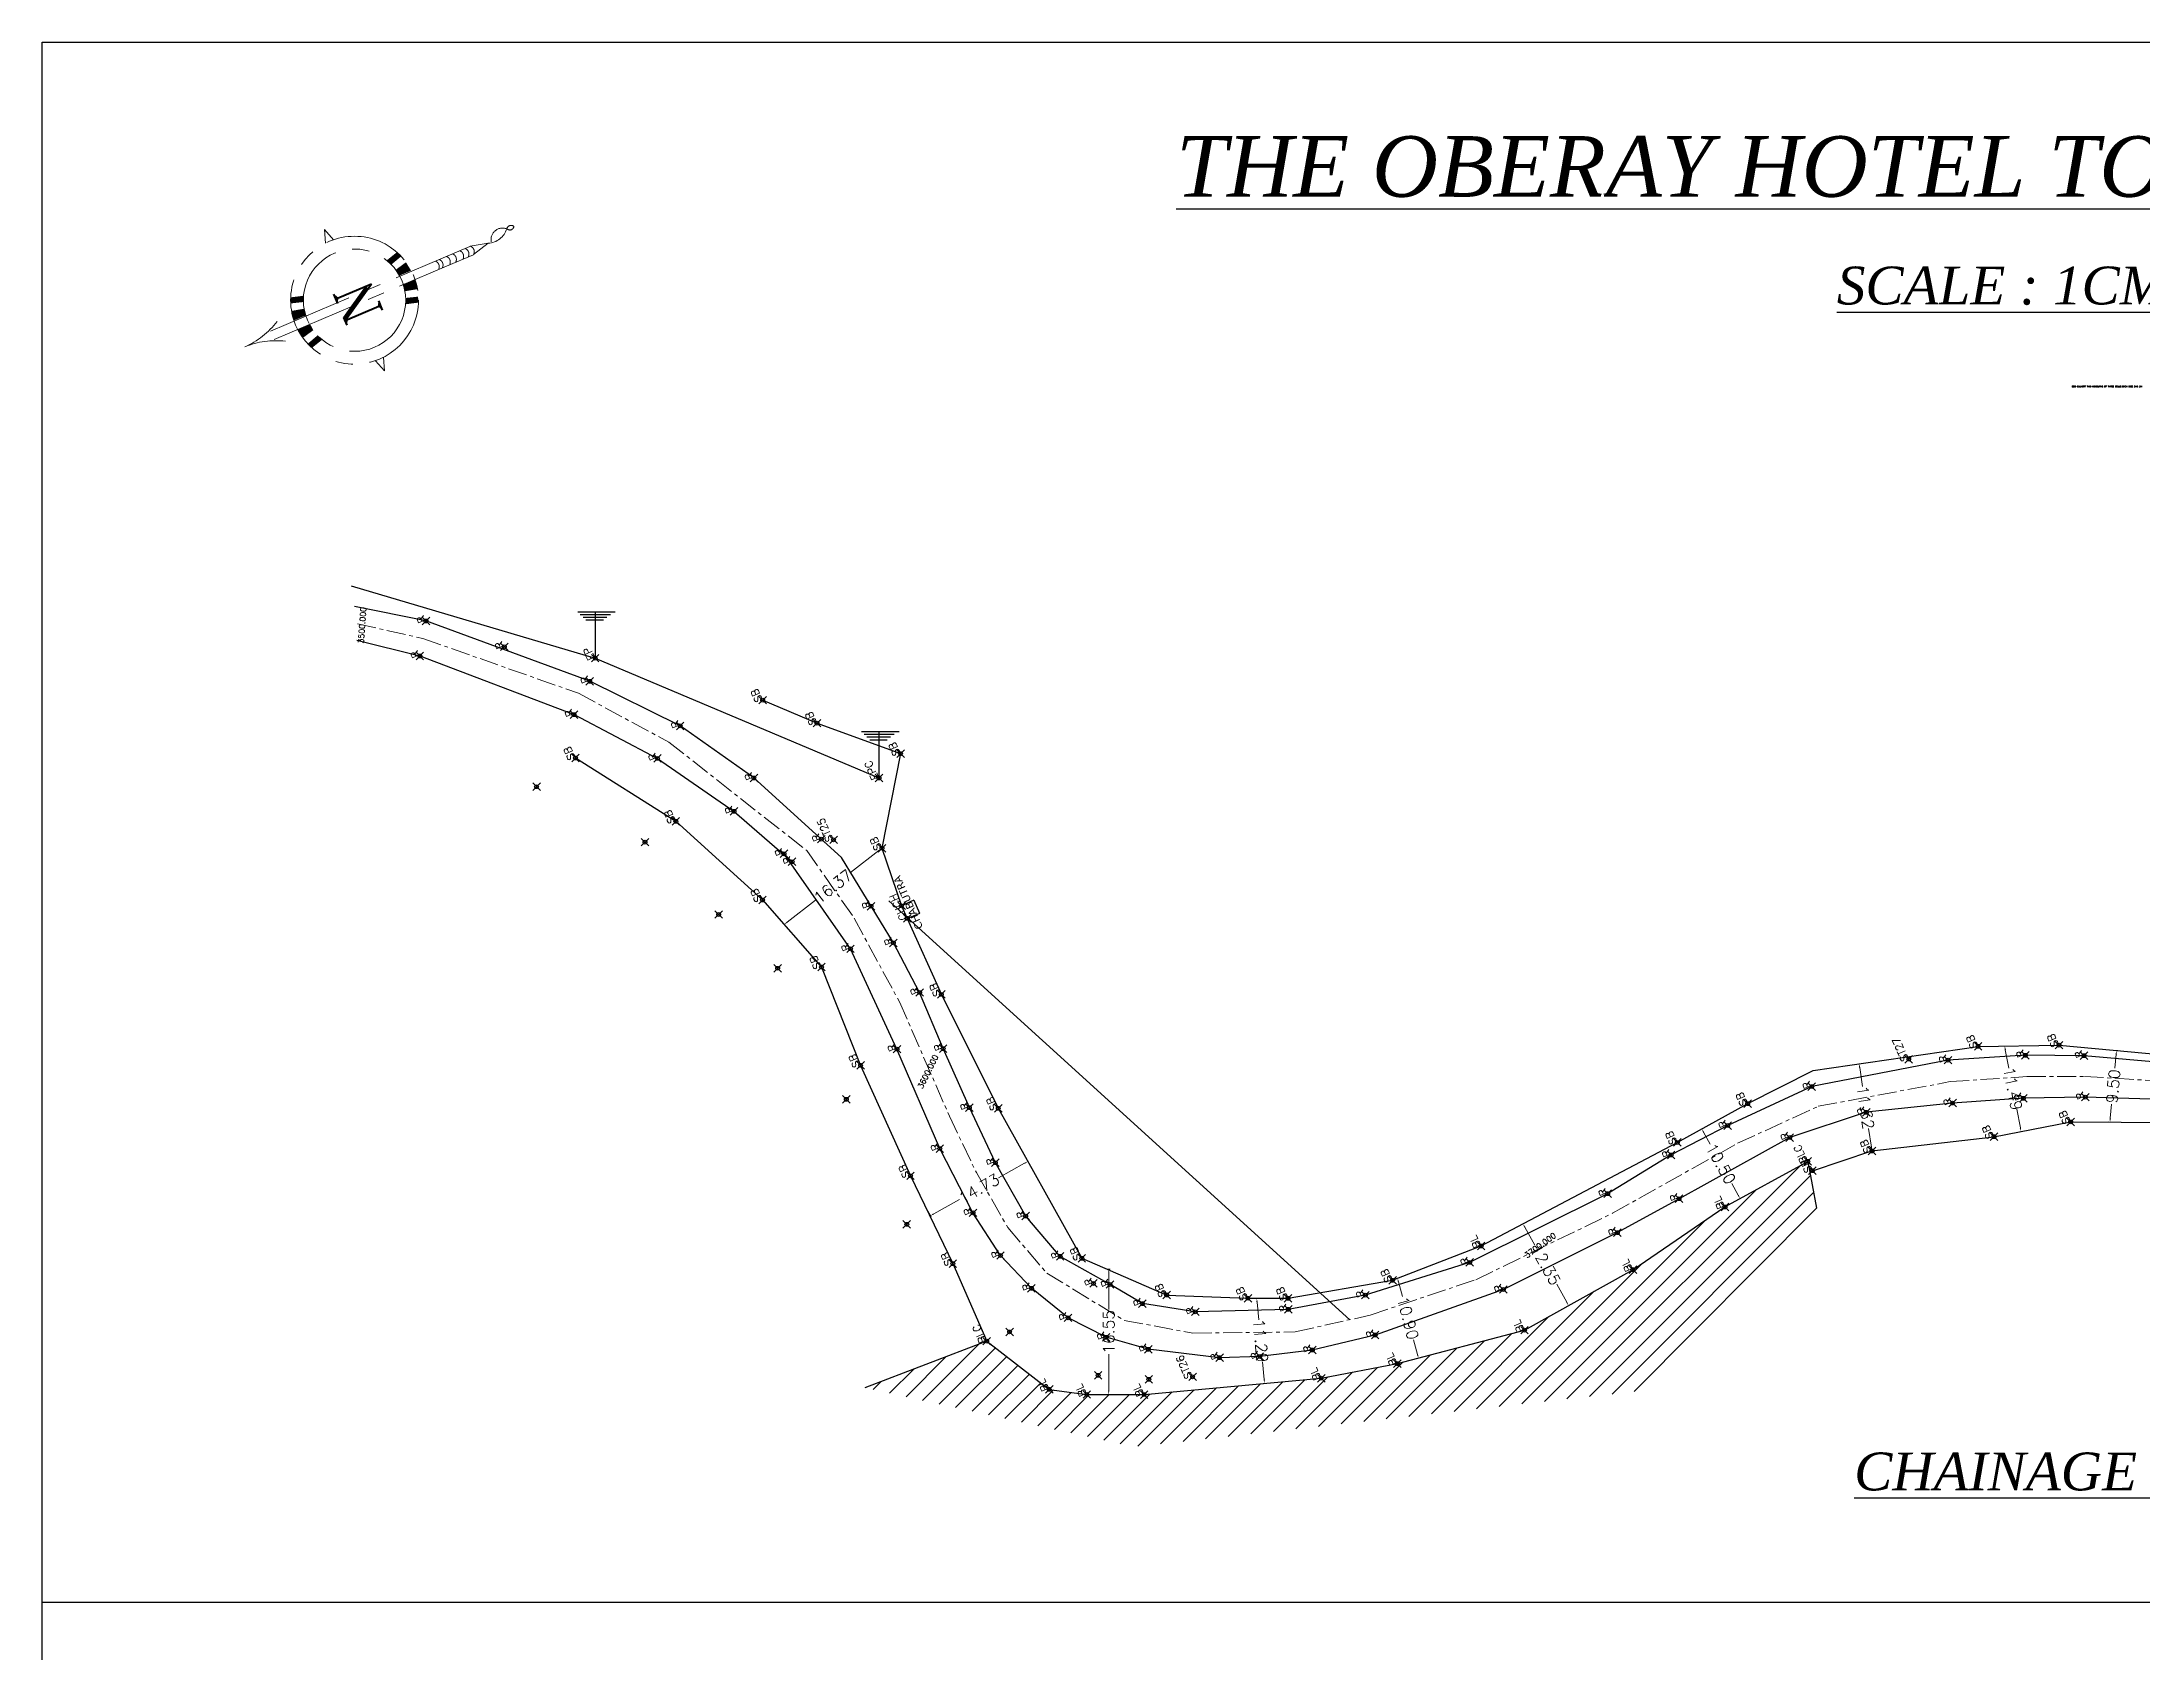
# Model space of a CAD drawing. Extents: x -8268 to 23638, y -6524 to 6806.
# Drawn here: x -2891.2 to -2614, y 3032.7 to 3245.2 of the extents above; entities that cross this region are included whole.
import ezdxf
from ezdxf.enums import TextEntityAlignment as Align

# ---------------------------------------------------------------- set-up
doc = ezdxf.new("R2010")
doc.units = 0
doc.header["$MEASUREMENT"] = 0
doc.header["$PDMODE"] = 35
doc.header["$PDSIZE"] = 0.5
doc.linetypes.add('CENTERX2', pattern=[4, 2.5, -0.5, 0.5, -0.5])
doc.linetypes.add('DASHED', pattern=[0.75, 0.5, -0.25])
for name, color, linetype in [('2', 1, 'Continuous'), ('Chainage', 7, 'Continuous'), ('DP', 7, 'Continuous'), ('HATCH', 6, 'Continuous'), ('WATER TANK', 4, 'Continuous')]:
    doc.layers.add(name, color=color, linetype=linetype)
for name, color, linetype, lineweight in [('B.L', 221, 'Continuous', 30), ('center', 7, 'CENTERX2', 18), ('DRG', 6, 'Continuous', 30), ('EP', 5, 'Continuous', 30), ('ROAD', 9, 'Continuous', 30), ('S-B', 240, 'DASHED', 30), ('TEXT', 7, 'Continuous', 30)]:
    doc.layers.add(name, color=color, linetype=linetype, lineweight=lineweight)
doc.styles.add('Roman', font='romant.shx')
doc.styles.get("Standard").update_dxf_attribs({"font": 'simplex.shx'})
doc.dimstyles.get("Standard").update_dxf_attribs({"dimtxt": 1.5, "dimasz": 0.5, "dimexe": 0.18, "dimexo": 0.0625, "dimgap": 0.09, "dimtad": 0, "dimzin": 0, "dimdsep": 46, "dimtxsty": 'Standard', "dimcen": 0.09, "dimclrd": 253, "dimclre": 253, "dimadec": 0, "dimazin": 0, "dimtfac": 1, "dimtofl": 0, "dimtmove": 0, "dimatfit": 3, "dimfxl": 0, "dimtolj": 1, "dimtzin": 0, "dimlwd": 13, "dimlwe": 13, "dimarcsym": 0})

# ---------------------------------------------------------------- blocks, each defined once
blk = doc.blocks.new('North Arrow')
for p, q in [((0.112, 0.746), (0.487, 0.621)), ((0.487, 0.621), (0.112, 0.496))]:
    blk.add_line(p, q)
for points in [[(-1.763, 4.121, -0.127271), (-2.078, 2.955, -0.127271)], [(-1.763, 4.121, 0.127271), (-1.448, 2.955, 0.127271)], [(-1.763, -3.641, 0.308679), (-1.584, -4.309, -0.554214), (-1.6, -4.527, -0.604469), (-1.6, -4.321, 0.60541), (-1.755, -3.738, 0.60541)]]:
    blk.add_lwpolyline(points, format="xyb")
for points in [[(-1.901, 3.246), (-1.901, -2.254)], [(-1.638, 3.246), (-1.638, -2.254)], [(-3.638, 0.496), (-4.013, 0.621), (-3.638, 0.746)], [(-1.901, -2.254), (-1.901, -3.107)], [(-1.638, -2.254), (-1.638, -3.107)], [(-1.894, -3.119), (-1.763, -3.641), (-1.633, -3.119)]]:
    blk.add_lwpolyline(points)
at = {"const_width": 0.03}
for points in [[(-1.894, -2.003, 0.465825), (-1.633, -2.003, 0.465825)], [(-1.894, -2.124, 0.465825), (-1.633, -2.124, 0.465825)], [(-1.894, -2.355, 0.465825), (-1.633, -2.355, 0.465825)], [(-1.894, -2.549, 0.465825), (-1.633, -2.549, 0.465825)], [(-1.894, -2.78, 0.465825), (-1.633, -2.78, 0.465825)], [(-1.894, -2.95, 0.465825), (-1.633, -2.95, 0.465825)], [(-1.894, -3.12, 0.465825), (-1.633, -3.12, 0.465825)]]:
    blk.add_lwpolyline(points, format="xyb", dxfattribs=at)
for radius in [1.875, 1.5]:
    blk.add_circle((-1.763, 0.621), radius)
for points in [[(-2.186, 2.444), (-1.9, 2.486), (-2.1, 2.078), (-1.9, 2.096)], [(-1.33, 2.444), (-1.615, 2.486), (-1.415, 2.078), (-1.615, 2.096)], [(-2.562, 2.316), (-2.397, 2.375), (-2.459, 1.951), (-2.288, 2.019)], [(-0.954, 2.316), (-1.119, 2.375), (-1.056, 1.951), (-1.227, 2.019)], [(-2.562, -1.075), (-2.397, -1.134), (-2.459, -0.71), (-2.288, -0.777)], [(-2.186, -1.202), (-1.9, -1.245), (-2.1, -0.837), (-1.9, -0.854)], [(-1.33, -1.202), (-1.615, -1.245), (-1.415, -0.837), (-1.615, -0.854)], [(-0.954, -1.075), (-1.119, -1.134), (-1.056, -0.71), (-1.227, -0.777)]]:
    blk.add_solid(points)
at = {"style": 'Roman'}
blk.add_text('N', height=1.133, dxfattribs=at).set_placement((-2.451, -0.024), (-1.264, -0.024), align=Align.ALIGNED)
blk = doc.blocks.new('A$C52FD59D9')
at = {"layer": 'EP', "color": 1, "lineweight": 30}
for points in [[(-4.89, 13.02), (5.65, 13.02)], [(-4.2, 12.26), (4.3, 12.26)], [(0, 13.02), (0, 0)], [(-3.37, 11.52), (3.27, 11.52)], [(-2.58, 10.73), (2.35, 10.73)]]:
    blk.add_lwpolyline(points, dxfattribs=at)
blk = doc.blocks.new('EP')
at = {"layer": 'EP', "linetype": 'Continuous', "xscale": 0.1875, "yscale": 0.1875, "zscale": 0.1875}
blk.add_blockref('A$C52FD59D9', (0, 0), dxfattribs=at)
blk = doc.blocks.new('*D97')
at = {"layer": 'Defpoints', "color": 0}
for p in [(-2780.3, 3138.82), (-2793.22, 3128.75), (-2793.22, 3128.75)]:
    blk.add_point(p, dxfattribs=at)
at = {"layer": 'DP', "color": 253, "lineweight": 13}
for p, q in [((-2780.7, 3138.51), (-2784.44, 3135.6)), ((-2780.34, 3138.87), (-2780.42, 3138.96)), ((-2792.82, 3129.06), (-2789.09, 3131.97)), ((-2793.26, 3128.8), (-2793.33, 3128.89))]:
    blk.add_line(p, q, dxfattribs=at)
at = {"layer": 'DP', "color": 253}
for points in [[(-2780.75, 3138.57), (-2780.65, 3138.44), (-2780.3, 3138.82)], [(-2792.88, 3129.12), (-2792.77, 3128.99), (-2793.22, 3128.75)]]:
    blk.add_solid(points, dxfattribs=at)
at = {"layer": 'DP', "color": 0, "insert": (-2786.76, 3133.78), "char_height": 1.5, "attachment_point": 5, "rotation": 37.9329}
blk.add_mtext('\\A1;16.37', dxfattribs=at)
blk = doc.blocks.new('*D98')
at = {"layer": 'Defpoints', "color": 0}
for p in [(-2761.66, 3098.59), (-2761.04, 3097.48), (-2774.53, 3091.43)]:
    blk.add_point(p, dxfattribs=at)
at = {"layer": 'DP', "color": 253, "lineweight": 13}
for p, q in [((-2761.48, 3097.24), (-2764.9, 3095.33)), ((-2761.63, 3098.54), (-2760.95, 3097.32)), ((-2774.5, 3091.37), (-2773.82, 3090.16)), ((-2773.47, 3090.56), (-2770.05, 3092.46))]:
    blk.add_line(p, q, dxfattribs=at)
at = {"layer": 'DP', "color": 253}
for points in [[(-2761.52, 3097.31), (-2761.44, 3097.16), (-2761.04, 3097.48)], [(-2773.51, 3090.63), (-2773.43, 3090.48), (-2773.91, 3090.31)]]:
    blk.add_solid(points, dxfattribs=at)
at = {"layer": 'DP', "color": 0, "insert": (-2767.48, 3093.9), "char_height": 1.5, "attachment_point": 5, "rotation": 29.1175}
blk.add_mtext('\\A1;14.73', dxfattribs=at)
blk = doc.blocks.new('*D99')
at = {"layer": 'Defpoints', "color": 0}
for p in [(-2750.62, 3083.27), (-2750.63, 3066.72), (-2750.37, 3066.72)]:
    blk.add_point(p, dxfattribs=at)
at = {"layer": 'DP', "color": 253, "lineweight": 13}
for p, q in [((-2750.55, 3083.27), (-2750.18, 3083.27)), ((-2750.36, 3082.77), (-2750.36, 3077.94)), ((-2750.37, 3067.22), (-2750.37, 3072.04)), ((-2750.57, 3066.72), (-2750.19, 3066.72))]:
    blk.add_line(p, q, dxfattribs=at)
at = {"layer": 'DP', "color": 253}
for points in [[(-2750.44, 3082.77), (-2750.28, 3082.77), (-2750.36, 3083.27)], [(-2750.46, 3067.22), (-2750.29, 3067.22), (-2750.37, 3066.72)]]:
    blk.add_solid(points, dxfattribs=at)
at = {"layer": 'DP', "color": 0, "insert": (-2750.37, 3074.99), "char_height": 1.5, "attachment_point": 5, "rotation": 89.9504}
blk.add_mtext('\\A1;16.55', dxfattribs=at)
blk = doc.blocks.new('*D100')
at = {"layer": 'Defpoints', "color": 0}
for p in [(-2730.84, 3079.42), (-2729.8, 3068.18), (-2729.8, 3068.18)]:
    blk.add_point(p, dxfattribs=at)
at = {"layer": 'DP', "color": 253, "lineweight": 13}
for p, q in [((-2730.9, 3079.42), (-2731.02, 3079.41)), ((-2730.79, 3078.92), (-2730.57, 3076.56)), ((-2729.85, 3068.68), (-2730.06, 3071.04)), ((-2729.86, 3068.17), (-2729.98, 3068.16))]:
    blk.add_line(p, q, dxfattribs=at)
at = {"layer": 'DP', "color": 253}
for points in [[(-2730.71, 3078.93), (-2730.88, 3078.92), (-2730.84, 3079.42)], [(-2729.76, 3068.68), (-2729.93, 3068.67), (-2729.8, 3068.18)]]:
    blk.add_solid(points, dxfattribs=at)
at = {"layer": 'DP', "color": 0, "insert": (-2730.32, 3073.8), "char_height": 1.5, "attachment_point": 5, "rotation": 275.2744}
blk.add_mtext('\\A1;11.29', dxfattribs=at)
blk = doc.blocks.new('*D101')
at = {"layer": 'Defpoints', "color": 0}
for p in [(-2712.12, 3082.1), (-2709.49, 3071.53), (-2709.36, 3071.56)]:
    blk.add_point(p, dxfattribs=at)
at = {"layer": 'DP', "color": 253, "lineweight": 13}
for p, q in [((-2712.19, 3082.08), (-2712.43, 3082.02)), ((-2712.13, 3081.58), (-2711.62, 3079.65)), ((-2709.62, 3072.01), (-2710.13, 3073.95)), ((-2709.42, 3071.55), (-2709.66, 3071.48))]:
    blk.add_line(p, q, dxfattribs=at)
at = {"layer": 'DP', "color": 253}
for points in [[(-2712.05, 3081.6), (-2712.21, 3081.56), (-2712.26, 3082.06)], [(-2709.54, 3072.03), (-2709.7, 3071.99), (-2709.49, 3071.53)]]:
    blk.add_solid(points, dxfattribs=at)
at = {"layer": 'DP', "color": 0, "insert": (-2710.88, 3076.8), "char_height": 1.5, "attachment_point": 5, "rotation": 284.7253}
blk.add_mtext('\\A1;10.90', dxfattribs=at)
blk = doc.blocks.new('*D102')
at = {"layer": 'Defpoints', "color": 0}
for p in [(-2695.7, 3089.24), (-2689.68, 3078.45), (-2689.68, 3078.45)]:
    blk.add_point(p, dxfattribs=at)
at = {"layer": 'DP', "color": 253, "lineweight": 13}
for p, q in [((-2695.64, 3089.27), (-2695.54, 3089.32)), ((-2695.45, 3088.8), (-2694.13, 3086.42)), ((-2689.92, 3078.89), (-2691.25, 3081.27)), ((-2689.62, 3078.48), (-2689.52, 3078.54))]:
    blk.add_line(p, q, dxfattribs=at)
at = {"layer": 'DP', "color": 253}
for points in [[(-2695.38, 3088.84), (-2695.53, 3088.76), (-2695.7, 3089.24)], [(-2689.85, 3078.93), (-2690, 3078.85), (-2689.68, 3078.45)]]:
    blk.add_solid(points, dxfattribs=at)
at = {"layer": 'DP', "color": 0, "insert": (-2692.69, 3083.84), "char_height": 1.5, "attachment_point": 5, "rotation": 299.1721}
blk.add_mtext('\\A1;12.35', dxfattribs=at)
blk = doc.blocks.new('*D103')
at = {"layer": 'Defpoints', "color": 0}
for p in [(-2672.96, 3101.3), (-2667.9, 3092.1), (-2667.04, 3092.57)]:
    blk.add_point(p, dxfattribs=at)
at = {"layer": 'DP', "color": 253, "lineweight": 13}
for p, q in [((-2672.9, 3101.33), (-2671.94, 3101.85)), ((-2671.86, 3101.33), (-2670.99, 3099.75)), ((-2667.28, 3093.01), (-2668.15, 3094.59)), ((-2667.85, 3092.13), (-2666.88, 3092.66))]:
    blk.add_line(p, q, dxfattribs=at)
at = {"layer": 'DP', "color": 253}
for points in [[(-2671.79, 3101.37), (-2671.93, 3101.29), (-2672.1, 3101.77)], [(-2667.21, 3093.05), (-2667.35, 3092.97), (-2667.04, 3092.57)]]:
    blk.add_solid(points, dxfattribs=at)
at = {"layer": 'DP', "color": 0, "insert": (-2669.57, 3097.17), "char_height": 1.5, "attachment_point": 5, "rotation": 298.8083}
blk.add_mtext('\\A1;10.50', dxfattribs=at)
blk = doc.blocks.new('*D104')
at = {"layer": 'Defpoints', "color": 0}
for p in [(-2651.33, 3110.36), (-2651.33, 3110.36), (-2649.64, 3098.86)]:
    blk.add_point(p, dxfattribs=at)
at = {"layer": 'DP', "color": 253, "lineweight": 13}
for p, q in [((-2651.39, 3110.35), (-2651.51, 3110.34)), ((-2651.26, 3109.87), (-2650.89, 3107.39)), ((-2649.71, 3099.36), (-2650.08, 3101.84)), ((-2649.58, 3098.87), (-2649.46, 3098.89))]:
    blk.add_line(p, q, dxfattribs=at)
at = {"layer": 'DP', "color": 253}
for points in [[(-2651.18, 3109.88), (-2651.34, 3109.86), (-2651.33, 3110.36)], [(-2649.63, 3099.37), (-2649.79, 3099.35), (-2649.64, 3098.86)]]:
    blk.add_solid(points, dxfattribs=at)
at = {"layer": 'DP', "color": 0, "insert": (-2650.49, 3104.61), "char_height": 1.5, "attachment_point": 5, "rotation": 278.3674}
blk.add_mtext('\\A1;11.62', dxfattribs=at)
blk = doc.blocks.new('*D105')
at = {"layer": 'Defpoints', "color": 0}
for p in [(-2632.13, 3112.72), (-2629.96, 3101.44), (-2629.96, 3101.44)]:
    blk.add_point(p, dxfattribs=at)
at = {"layer": 'DP', "color": 253, "lineweight": 13}
for p, q in [((-2632.19, 3112.71), (-2632.31, 3112.69)), ((-2632.04, 3112.23), (-2631.57, 3109.8)), ((-2630.05, 3101.93), (-2630.52, 3104.36)), ((-2630.02, 3101.43), (-2630.14, 3101.4))]:
    blk.add_line(p, q, dxfattribs=at)
at = {"layer": 'DP', "color": 253}
for points in [[(-2631.95, 3112.25), (-2632.12, 3112.22), (-2632.13, 3112.72)], [(-2629.97, 3101.94), (-2630.14, 3101.91), (-2629.96, 3101.44)]]:
    blk.add_solid(points, dxfattribs=at)
at = {"layer": 'DP', "color": 0, "insert": (-2631.05, 3107.08), "char_height": 1.5, "attachment_point": 5, "rotation": 280.8894}
blk.add_mtext('\\A1;11.49', dxfattribs=at)
blk = doc.blocks.new('*D106')
at = {"layer": 'Defpoints', "color": 0}
for p in [(-2617.36, 3112.13), (-2617.36, 3112.13), (-2618.23, 3102.67)]:
    blk.add_point(p, dxfattribs=at)
at = {"layer": 'DP', "color": 253, "lineweight": 13}
for p, q in [((-2617.41, 3111.63), (-2617.58, 3109.77)), ((-2617.3, 3112.13), (-2617.18, 3112.11)), ((-2618.19, 3103.17), (-2618.01, 3105.04)), ((-2618.29, 3102.68), (-2618.41, 3102.69))]:
    blk.add_line(p, q, dxfattribs=at)
at = {"layer": 'DP', "color": 253}
for points in [[(-2617.49, 3111.64), (-2617.32, 3111.63), (-2617.36, 3112.13)], [(-2618.27, 3103.18), (-2618.1, 3103.16), (-2618.23, 3102.67)]]:
    blk.add_solid(points, dxfattribs=at)
at = {"layer": 'DP', "color": 0, "insert": (-2617.8, 3107.4), "char_height": 1.5, "attachment_point": 5, "rotation": 84.7291}
blk.add_mtext('\\A1;9.50', dxfattribs=at)

msp = doc.modelspace()

# ---------------------------------------------------------------- hatches: boundary and pattern name
at = {"layer": 'HATCH', "lineweight": 9}
h = msp.add_hatch(dxfattribs=at)
h.set_pattern_fill('ANSI31', color=256, scale=15, style=0)
h.set_pattern_definition([(45, (-15584.7107, 1472.6477), (-1.32582521, 1.32582521), [])])
h.paths.add_polyline_path([(-2681.009, 3067.108), (-2656.966, 3091.314), (-2658.1, 3097.485), (-2669.038, 3091.47), (-2681.191, 3083.19), (-2695.493, 3075.206), (-2712.28, 3070.794), (-2722.322, 3068.869), (-2745.691, 3066.711), (-2753.263, 3066.718), (-2758.223, 3067.394), (-2766.469, 3073.764), (-2782.551, 3067.607), (-2747.061, 3059.82)])
h.paths.add_polyline_path([(-2657.163, 3096.135), (-2658.04, 3098.116), (-2659.411, 3097.51), (-2658.535, 3095.528)], flags=9)
h.paths.add_polyline_path([(-2657.77, 3097.358), (-2659.05, 3100.254), (-2660.422, 3099.647), (-2659.142, 3096.751)], flags=9)
h.paths.add_polyline_path([(-2668.708, 3091.342), (-2669.585, 3093.324), (-2670.956, 3092.717), (-2670.08, 3090.736)], flags=24)
h.paths.add_polyline_path([(-2680.861, 3083.062), (-2681.737, 3085.044), (-2683.109, 3084.437), (-2682.233, 3082.456)], flags=24)
h.paths.add_polyline_path([(-2695.163, 3075.078), (-2696.039, 3077.06), (-2697.411, 3076.453), (-2696.535, 3074.472)], flags=24)
h.paths.add_polyline_path([(-2711.951, 3070.666), (-2712.827, 3072.648), (-2714.199, 3072.041), (-2713.323, 3070.06)], flags=24)
h.paths.add_polyline_path([(-2721.992, 3068.741), (-2722.868, 3070.723), (-2724.24, 3070.116), (-2723.364, 3068.134)], flags=24)
h.paths.add_polyline_path([(-2745.362, 3066.584), (-2746.238, 3068.565), (-2747.61, 3067.959), (-2746.734, 3065.977)], flags=24)
h.paths.add_polyline_path([(-2752.933, 3066.59), (-2753.809, 3068.572), (-2755.181, 3067.965), (-2754.305, 3065.984)], flags=24)
h.paths.add_polyline_path([(-2757.893, 3067.266), (-2758.769, 3069.248), (-2760.141, 3068.641), (-2759.265, 3066.659)], flags=24)
h.paths.add_polyline_path([(-2766.139, 3073.637), (-2767.419, 3076.533), (-2768.791, 3075.926), (-2767.511, 3073.03)], flags=25)

# ---------------------------------------------------------------- linework, layer by layer
for p in [(-2840.482, 3168.819), (-2830.145, 3165.405), (-2841.29, 3164.193), (-2818.154, 3163.908), (-2818.865, 3160.852), (-2820.943, 3156.451), (-2796.039, 3158.359), (-2806.928, 3154.968), (-2788.871, 3155.332), (-2777.846, 3151.302), (-2820.742, 3150.73), (-2809.924, 3150.673), (-2797.203, 3148.099), (-2780.696, 3148.097), (-2825.888, 3146.932), (-2799.818, 3143.685), (-2807.507, 3142.378), (-2788.309, 3140.013), (-2786.689, 3139.923), (-2786.689, 3139.923), (-2811.57, 3139.622), (-2793.227, 3138.087), (-2792.159, 3137.033), (-2780.305, 3138.817), (-2796.068, 3131.992), (-2801.856, 3130.079), (-2781.738, 3131.164), (-2777.711, 3131.215), (-2776.957, 3129.557), (-2778.795, 3126.324), (-2788.282, 3123.137), (-2784.458, 3125.537), (-2794.075, 3122.98), (-2775.329, 3119.783), (-2772.463, 3119.525), (-2778.32, 3112.3), (-2772.228, 3112.374), (-2635.628, 3112.671), (-2624.952, 3112.832), (-2783.122, 3110.159), (-2644.784, 3110.969), (-2639.599, 3110.849), (-2629.388, 3111.491), (-2621.653, 3111.432), (-2657.581, 3107.36), (-2785.005, 3105.684), (-2768.763, 3104.58), (-2764.952, 3104.499), (-2666.036, 3105.111), (-2650.392, 3103.964), (-2639.003, 3105.182), (-2629.657, 3105.81), (-2621.486, 3105.964), (-2668.683, 3102.216), (-2623.413, 3102.697), (-2772.658, 3099.18), (-2676.135, 3098.335), (-2675.332, 3099.987), (-2660.485, 3100.634), (-2649.64, 3098.865), (-2633.541, 3100.749), (-2776.537, 3095.586), (-2765.325, 3097.305), (-2658.1, 3097.485), (-2657.493, 3096.262), (-2684.523, 3093.222), (-2768.294, 3090.701), (-2761.332, 3090.266), (-2675.095, 3092.554), (-2669.038, 3091.47), (-2777.025, 3089.181), (-2683.233, 3088.081), (-2764.658, 3085.066), (-2756.779, 3084.954), (-2753.923, 3084.699), (-2701.218, 3086.322), (-2770.941, 3083.989), (-2712.908, 3081.797), (-2702.743, 3084.15), (-2681.191, 3083.19), (-2760.57, 3080.736), (-2752.378, 3081.377), (-2750.199, 3081.239), (-2742.715, 3079.848), (-2732.002, 3079.424), (-2726.703, 3079.417), (-2716.512, 3079.828), (-2698.291, 3080.58), (-2755.734, 3076.841), (-2745.925, 3078.715), (-2738.951, 3077.633), (-2726.677, 3077.951), (-2766.469, 3073.764), (-2763.456, 3074.982), (-2750.715, 3074.27), (-2715.211, 3074.566), (-2695.493, 3075.206), (-2745.149, 3072.689), (-2735.743, 3071.58), (-2730.427, 3071.729), (-2723.502, 3072.589), (-2712.28, 3070.794), (-2751.765, 3069.247), (-2745.075, 3068.724), (-2739.306, 3069.053), (-2722.322, 3068.869), (-2758.223, 3067.394), (-2753.263, 3066.718), (-2745.691, 3066.711)]:
    msp.add_point(p)
at = {"layer": 'B.L', "linetype": 'Continuous'}
msp.add_lwpolyline([(-2766.469, 3073.764), (-2758.223, 3067.394), (-2753.263, 3066.718), (-2745.691, 3066.711), (-2722.322, 3068.869), (-2712.28, 3070.794), (-2695.493, 3075.206), (-2681.191, 3083.19), (-2669.038, 3091.47), (-2658.1, 3097.485), (-2656.966, 3091.314)], dxfattribs=at)
at = {"layer": 'center'}
msp.add_lwpolyline([(-2849.539, 3168.454), (-2840.886, 3166.506), (-2820.349, 3159.266), (-2808.417, 3152.815), (-2790.234, 3138.523), (-2783.973, 3129.603), (-2777.988, 3118.55), (-2774.809, 3111.26), (-2771.387, 3103.447), (-2767.843, 3096.01), (-2763.691, 3088.744), (-2758.555, 3082.748), (-2748.32, 3076.493), (-2739.281, 3074.835), (-2725.758, 3074.975), (-2715.884, 3077.192), (-2701.93, 3081.863), (-2683.878, 3090.652), (-2667.388, 3099.874), (-2656.722, 3104.759), (-2639.296, 3108.016), (-2629.199, 3108.672), (-2621.57, 3108.698), (-2610.993, 3108.052)], dxfattribs=at)
at = {"layer": 'DRG', "color": 3, "linetype": 'Continuous'}
msp.add_lwpolyline([(-2341.159, 3245.232), (-2341.159, 2820.232), (-2891.159, 2820.232), (-2891.159, 3245.232), (-2341.159, 3245.232)], close=True, dxfattribs=at)
at = {"layer": 'DRG', "linetype": 'Continuous'}
for points in [[(-2776.097, 3131.956), (-2777.711, 3131.215), (-2776.957, 3129.557), (-2775.314, 3130.271)], [(-2776.097, 3131.956), (-2775.357, 3130.252)]]:
    msp.add_lwpolyline(points, dxfattribs=at)
at = {"layer": 'DRG', "color": 3, "linetype": 'Continuous'}
msp.add_lwpolyline([(-2341.159, 3039.274), (-2891.159, 3039.274)], dxfattribs=at)
at = {"layer": 'EP', "linetype": 'Continuous'}
msp.add_lwpolyline([(-2850.335, 3173.438), (-2818.154, 3163.908), (-2780.696, 3148.097)], dxfattribs=at)
at = {"layer": 'HATCH'}
msp.add_line((-2681.009, 3067.108), (-2656.966, 3091.314), dxfattribs=at)
at = {"layer": 'ROAD', "linetype": 'Continuous'}
for points in [[(-2785.65, 3137.595), (-2797.203, 3148.099), (-2806.928, 3154.968), (-2818.865, 3160.852), (-2840.482, 3168.819), (-2849.899, 3170.706)], [(-2849.6, 3166.283), (-2841.29, 3164.193), (-2820.943, 3156.451), (-2809.924, 3150.673), (-2799.818, 3143.685), (-2792.159, 3137.033)], [(-2611.437, 3105.653), (-2621.486, 3105.964), (-2629.657, 3105.81), (-2639.003, 3105.182), (-2650.392, 3103.964), (-2660.485, 3100.634), (-2675.095, 3092.554), (-2683.233, 3088.081), (-2698.291, 3080.58), (-2715.211, 3074.566), (-2723.502, 3072.589), (-2730.427, 3071.729), (-2735.743, 3071.58), (-2745.149, 3072.689), (-2750.715, 3074.27), (-2755.734, 3076.841), (-2760.57, 3080.736), (-2764.658, 3085.066), (-2768.294, 3090.701), (-2772.658, 3099.18), (-2778.32, 3112.3), (-2784.458, 3125.537), (-2793.227, 3138.087)], [(-2610.55, 3110.45), (-2621.653, 3111.432), (-2629.388, 3111.491), (-2639.599, 3110.849), (-2657.581, 3107.36), (-2668.683, 3102.216), (-2676.135, 3098.335), (-2684.523, 3093.222), (-2702.743, 3084.15), (-2716.512, 3079.828), (-2726.677, 3077.951), (-2738.951, 3077.633), (-2745.925, 3078.715), (-2750.199, 3081.239), (-2756.779, 3084.954), (-2761.332, 3090.266), (-2765.325, 3097.305), (-2768.763, 3104.58), (-2772.228, 3112.374), (-2775.329, 3119.783), (-2778.795, 3126.324), (-2785.65, 3137.595)], [(-2718.553, 3076.592), (-2779.377, 3131.892)]]:
    msp.add_lwpolyline(points, dxfattribs=at)
at = {"layer": 'S-B', "linetype": 'Continuous'}
for points in [[(-2796.039, 3158.359), (-2788.871, 3155.332), (-2777.846, 3151.302), (-2780.305, 3138.817), (-2777.711, 3131.215)], [(-2820.742, 3150.73), (-2807.507, 3142.378), (-2796.068, 3131.992), (-2788.282, 3123.137), (-2783.122, 3110.159), (-2776.537, 3095.586), (-2770.941, 3083.989), (-2766.469, 3073.764), (-2782.551, 3067.607)], [(-2776.957, 3129.557), (-2772.463, 3119.525), (-2764.952, 3104.499), (-2753.923, 3084.699), (-2742.715, 3079.848), (-2732.002, 3079.424), (-2726.703, 3079.417), (-2712.908, 3081.797), (-2701.218, 3086.322), (-2675.332, 3099.987), (-2666.036, 3105.111), (-2657.394, 3109.47), (-2635.628, 3112.671), (-2624.952, 3112.832), (-2606.4, 3111.12), (-2594.352, 3108.465), (-2576.519, 3106.225), (-2567.818, 3105.472), (-2565.329, 3105.831), (-2550.551, 3110.262), (-2550.35, 3111.684), (-2550.884, 3121.911), (-2552.025, 3130.912), (-2556.272, 3141.674)], [(-2657.493, 3096.262), (-2649.64, 3098.865), (-2633.541, 3100.749), (-2623.413, 3102.697), (-2610.092, 3102.639), (-2595.605, 3100.354), (-2586.652, 3099.282), (-2578.885, 3096.744), (-2571.676, 3092.053), (-2561.078, 3083.235), (-2574.472, 3075.846)]]:
    msp.add_lwpolyline(points, dxfattribs=at)

# ---------------------------------------------------------------- block references
at = {"layer": 'center', "lineweight": 9, "xscale": 4.500000000000155, "yscale": 4.5, "zscale": 4.5, "rotation": 113.0432410521165}
msp.add_blockref('North Arrow', (-2850.443, 3219.55), dxfattribs=at)
at = {"layer": 'EP', "color": 0, "xscale": 2.507050837157294, "yscale": 2.507050837159113, "zscale": 2.507050837158761}
for p in [(-2818.154, 3163.908), (-2780.696, 3148.097)]:
    msp.add_blockref('EP', p, dxfattribs=at)

# ---------------------------------------------------------------- texts
at = {"layer": '2'}
for s, p in [('R', (-2840.482, 3168.819)), ('R', (-2830.145, 3165.405)), ('R', (-2841.29, 3164.193)), ('EP', (-2818.154, 3163.908)), ('R', (-2818.865, 3160.852)), ('SB', (-2796.039, 3158.359)), ('R', (-2820.943, 3156.451)), ('R', (-2806.928, 3154.968)), ('SB', (-2788.871, 3155.332)), ('SB', (-2820.742, 3150.73)), ('R', (-2809.924, 3150.673)), ('SB', (-2777.846, 3151.302)), ('R', (-2797.203, 3148.099)), ('EPC', (-2780.696, 3148.097)), ('SB', (-2807.507, 3142.378)), ('R', (-2799.818, 3143.685)), ('R', (-2788.309, 3140.013)), ('ST25', (-2786.689, 3139.923)), ('ST25', (-2786.689, 3139.923)), ('SB', (-2780.305, 3138.817)), ('R', (-2793.227, 3138.087)), ('R', (-2792.159, 3137.033)), ('SB', (-2796.068, 3131.992)), ('CH', (-2777.711, 3131.215)), ('R', (-2781.738, 3131.164)), ('CH', (-2776.957, 3129.557)), ('R', (-2778.795, 3126.324)), ('SB', (-2788.282, 3123.137)), ('R', (-2784.458, 3125.537)), ('SB', (-2772.463, 3119.525)), ('R', (-2775.329, 3119.783)), ('R', (-2778.32, 3112.3)), ('R', (-2772.228, 3112.374)), ('ST27', (-2644.784, 3110.969)), ('SB', (-2635.628, 3112.671)), ('SB', (-2624.952, 3112.832)), ('SB', (-2783.122, 3110.159)), ('R', (-2639.599, 3110.849)), ('R', (-2629.388, 3111.491)), ('R', (-2621.653, 3111.432)), ('R', (-2657.581, 3107.36)), ('R', (-2768.763, 3104.58)), ('SB', (-2764.952, 3104.499)), ('SB', (-2666.036, 3105.111)), ('R', (-2650.392, 3103.964)), ('R', (-2639.003, 3105.182)), ('R', (-2629.657, 3105.81)), ('R', (-2621.486, 3105.964)), ('R', (-2668.683, 3102.216)), ('SB', (-2633.541, 3100.749)), ('SB', (-2623.413, 3102.697)), ('R', (-2772.658, 3099.18)), ('R', (-2676.135, 3098.335)), ('SB', (-2675.332, 3099.987)), ('R', (-2660.485, 3100.634)), ('BLC', (-2658.1, 3097.485)), ('SB', (-2649.64, 3098.865)), ('SB', (-2776.537, 3095.586)), ('R', (-2765.325, 3097.305)), ('SB', (-2657.493, 3096.262)), ('R', (-2684.523, 3093.222)), ('R', (-2675.095, 3092.554)), ('R', (-2768.294, 3090.701)), ('R', (-2761.332, 3090.266)), ('BL', (-2669.038, 3091.47)), ('BL', (-2701.218, 3086.322)), ('R', (-2683.233, 3088.081)), ('SB', (-2770.941, 3083.989)), ('R', (-2764.658, 3085.066)), ('R', (-2756.779, 3084.954)), ('SB', (-2753.923, 3084.699)), ('R', (-2702.743, 3084.15)), ('R', (-2752.378, 3081.377)), ('SB', (-2712.908, 3081.797)), ('BL', (-2681.191, 3083.19)), ('R', (-2760.57, 3080.736)), ('R', (-2750.199, 3081.239)), ('R', (-2745.925, 3078.715)), ('SB', (-2742.715, 3079.848)), ('SB', (-2732.002, 3079.424)), ('SB', (-2726.703, 3079.417)), ('R', (-2716.512, 3079.828)), ('R', (-2698.291, 3080.58)), ('R', (-2755.734, 3076.841)), ('R', (-2738.951, 3077.633)), ('R', (-2726.677, 3077.951)), ('BL', (-2695.493, 3075.206)), ('BLC', (-2766.469, 3073.764)), ('R', (-2750.715, 3074.27)), ('R', (-2715.211, 3074.566)), ('R', (-2745.149, 3072.689)), ('ST26', (-2739.306, 3069.053)), ('R', (-2735.743, 3071.58)), ('R', (-2730.427, 3071.729)), ('R', (-2723.502, 3072.589)), ('BL', (-2712.28, 3070.794)), ('BL', (-2758.223, 3067.394)), ('BL', (-2753.263, 3066.718)), ('BL', (-2745.691, 3066.711)), ('BL', (-2722.322, 3068.869))]:
    msp.add_text(s, height=1, rotation=113.85445, dxfattribs=at).set_placement(p)
at = {"layer": 'Chainage', "color": 1}
for s, rotation, p in [('3500.000', 86.09842, (-2848.528, 3168.226)), ('3600.000', 63.69502, (-2773.895, 3109.172)), ('3700.000', 36.1558, (-2693.205, 3086.111))]:
    msp.add_text(s, height=0.75, rotation=rotation, dxfattribs=at).set_placement(p, align=Align.CENTER)
at = {"layer": 'TEXT', "linetype": 'Continuous', "lineweight": -2, "insert": (-2741.486, 3232.808), "char_height": 8, "width": 242.61818, "attachment_point": 1}
msp.add_mtext('{\\fTimes New Roman|b0|i1|c0|p18;\\LTHE OBERAY HOTEL TO UNDARY VILLAGE}', dxfattribs=at)
at = {"layer": 'TEXT', "linetype": 'Continuous', "lineweight": -3, "char_height": 5, "attachment_point": 1}
for s, insert, width in [('{\\fTimes New Roman|b0|i1|c0|p18;\\LSCALE : 1CM = 5M}', (-2654.281, 3215.591), 361.19255), ('{\\fTimes New Roman|b0|i1|c0|p18;\\LCHAINAGE 3500 TO 4000}', (-2651.989, 3059.062), 134.37744)]:
    msp.add_mtext(s, dxfattribs=dict(at, insert=insert, width=width))
at = {"layer": 'TEXT', "linetype": 'Continuous', "insert": (-2775.77, 3127.966), "char_height": 1, "width": 1.00371, "attachment_point": 1, "rotation": 113.85445}
msp.add_mtext('{\\fVerdana|b0|i0|c0|p34;CHABUTRA}', dxfattribs=at)
at = {"layer": 'WATER TANK', "color": 5, "insert": (-2623.241, 3199.87), "char_height": 0.2, "width": 11.14, "attachment_point": 1}
msp.add_mtext('BOX CULVERT TWO MONOLITHS OF THREE CELLS EACH SIZE 3MX 3M', dxfattribs=at)

# ---------------------------------------------------------------- dimensions: what is measured, and where the dimension line sits
at = {"layer": 'DP'}
for p1, p2, distance, picture, middle in [((-2780.305, 3138.817), (-2793.219, 3128.751), 0, '*D97', (-2786.762, 3133.784)), ((-2632.131, 3112.724), (-2629.96, 3101.438), 0, '*D105', (-2631.046, 3107.081)), ((-2649.64, 3098.865), (-2651.331, 3110.362), 0, '*D104', (-2650.485, 3104.613)), ((-2618.233, 3102.675), (-2617.36, 3112.131), 0, '*D106', (-2617.796, 3107.403)), ((-2672.959, 3101.295), (-2667.9, 3092.096), 0.981, '*D103', (-2669.57, 3097.168)), ((-2774.529, 3091.425), (-2761.662, 3098.592), -1.274, '*D98', (-2767.476, 3093.896)), ((-2695.699, 3089.236), (-2689.679, 3078.452), 0, '*D102', (-2692.689, 3083.844)), ((-2750.615, 3083.267), (-2750.629, 3066.715), 0.256, '*D99', (-2750.366, 3074.991)), ((-2712.125, 3082.1), (-2709.355, 3071.563), -0.14, '*D101', (-2710.875, 3076.796)), ((-2730.838, 3079.423), (-2729.8, 3068.178), 0, '*D100', (-2730.319, 3073.8))]:
    dim = msp.add_aligned_dim(p1=p1, p2=p2, distance=distance, dimstyle='Standard', dxfattribs=at)
    dim.commit()
    dim.dimension.update_dxf_attribs({"geometry": picture, "text_midpoint": middle})

doc.saveas('drawing.dxf')
